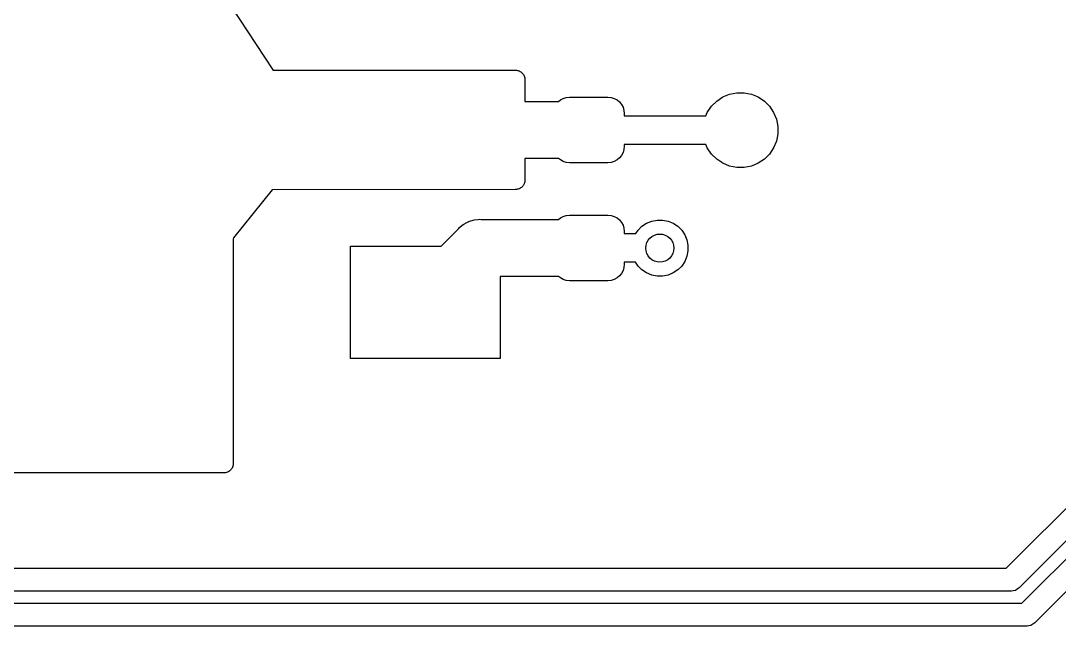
# Model space of a CAD drawing. Extents: x -66 to 211, y -177 to 13.
# Drawn here: x 113.34 to 127.21, y -91.68 to -83.59 of the extents above; entities that cross this region are included whole.
import ezdxf

# ---------------------------------------------------------------- set-up
doc = ezdxf.new("R2010")
doc.units = 0
doc.layers.add('BLACK', color=7, linetype='CONTINUOUS')

msp = doc.modelspace()

# ---------------------------------------------------------------- linework, layer by layer
at = {"layer": 'BLACK', "linetype": 'CONTINUOUS'}
for p, q in [((126.505, -90.9041), (135.848, -81.5611)), ((136.024, -81.8159), (126.681, -91.1589)), ((126.713, -91.3714), (136.051, -82.0335)), ((136.227, -82.2884), (126.89, -91.6263)), ((116.155, -83.4059), (116.71, -84.2491)), ((116.71, -84.2491), (116.713, -84.2537)), ((116.713, -84.2537), (116.719, -84.2543)), ((116.719, -84.2543), (119.951, -84.2543)), ((119.951, -84.2543), (119.952, -84.2543)), ((119.952, -84.2543), (119.952, -84.2543)), ((119.952, -84.2543), (119.952, -84.2543)), ((119.952, -84.2543), (119.953, -84.2544)), ((119.953, -84.2544), (119.965, -84.2557)), ((119.965, -84.2557), (119.977, -84.2569)), ((119.977, -84.2569), (119.977, -84.2571)), ((119.977, -84.2571), (119.978, -84.2571)), ((119.978, -84.2571), (119.989, -84.2607)), ((119.989, -84.2607), (120.001, -84.2643)), ((120.001, -84.2643), (120.001, -84.2645)), ((120.001, -84.2645), (120.002, -84.2646)), ((120.002, -84.2646), (120.012, -84.2704)), ((120.012, -84.2704), (120.023, -84.2761)), ((120.023, -84.2761), (120.023, -84.2763)), ((120.023, -84.2763), (120.023, -84.2766)), ((120.023, -84.2766), (120.032, -84.2842)), ((120.032, -84.2842), (120.042, -84.2919)), ((120.042, -84.2919), (120.042, -84.2922)), ((120.042, -84.2922), (120.042, -84.2925)), ((120.042, -84.2925), (120.05, -84.3017)), ((120.05, -84.3017), (120.057, -84.3111)), ((120.057, -84.3111), (120.057, -84.3115)), ((120.057, -84.3115), (120.058, -84.3118)), ((120.058, -84.3118), (120.063, -84.3224)), ((120.063, -84.3224), (120.069, -84.3329)), ((120.069, -84.3329), (120.069, -84.3334)), ((120.069, -84.3334), (120.069, -84.3338)), ((120.069, -84.3338), (120.073, -84.3452)), ((120.073, -84.3452), (120.076, -84.3567)), ((120.076, -84.3567), (120.076, -84.3571)), ((120.076, -84.3571), (120.076, -84.3575)), ((120.076, -84.3575), (120.077, -84.3694)), ((120.077, -84.3694), (120.078, -84.3813)), ((120.078, -84.3813), (120.078, -84.6708)), ((122.719, -84.6113), (122.81, -84.5737)), ((122.81, -84.5737), (122.907, -84.5544)), ((122.907, -84.5544), (123.006, -84.5544)), ((123.006, -84.5544), (123.102, -84.5737)), ((123.102, -84.5737), (123.193, -84.6113)), ((120.078, -84.6708), (120.528, -84.6708)), ((120.528, -84.6708), (120.552, -84.6512)), ((120.552, -84.6512), (120.589, -84.631)), ((120.589, -84.631), (120.63, -84.6185)), ((120.63, -84.6185), (120.673, -84.6143)), ((120.673, -84.6143), (121.186, -84.6143)), ((121.186, -84.6143), (121.228, -84.6185)), ((121.228, -84.6185), (121.269, -84.631)), ((121.269, -84.631), (121.307, -84.6512)), ((121.307, -84.6512), (121.34, -84.6784)), ((121.34, -84.6784), (121.368, -84.7115)), ((121.368, -84.7115), (121.388, -84.7493)), ((122.568, -84.7357), (122.638, -84.6661)), ((122.638, -84.6661), (122.719, -84.6113)), ((123.193, -84.6113), (123.275, -84.6661)), ((123.275, -84.6661), (123.345, -84.7357)), ((121.388, -84.7493), (121.4, -84.7904)), ((121.4, -84.7904), (121.404, -84.8331)), ((121.404, -84.8331), (121.404, -84.8639)), ((121.404, -84.8639), (122.494, -84.8639)), ((122.494, -84.8639), (122.513, -84.8176)), ((122.513, -84.8176), (122.568, -84.7357)), ((123.345, -84.7357), (123.399, -84.8176)), ((123.399, -84.8176), (123.437, -84.9086)), ((123.437, -84.9086), (123.456, -85.0052)), ((123.456, -85.0052), (123.456, -85.1037)), ((123.456, -85.1037), (123.437, -85.2003)), ((121.404, -85.2706), (121.4, -85.3132)), ((122.494, -85.2449), (121.404, -85.2449)), ((121.404, -85.2449), (121.404, -85.2706)), ((122.513, -85.2913), (122.494, -85.2449)), ((123.437, -85.2003), (123.399, -85.2913)), ((121.368, -85.3921), (121.34, -85.4252)), ((121.388, -85.3543), (121.368, -85.3921)), ((121.4, -85.3132), (121.388, -85.3543)), ((122.568, -85.3732), (122.513, -85.2913)), ((122.638, -85.4428), (122.568, -85.3732)), ((123.345, -85.3732), (123.275, -85.4428)), ((123.399, -85.2913), (123.345, -85.3732)), ((120.528, -85.4328), (120.078, -85.4328)), ((120.078, -85.4328), (120.078, -85.72)), ((120.552, -85.4524), (120.528, -85.4328)), ((120.589, -85.4726), (120.552, -85.4524)), ((120.63, -85.4851), (120.589, -85.4726)), ((120.673, -85.4893), (120.63, -85.4851)), ((121.186, -85.4893), (120.673, -85.4893)), ((121.228, -85.4851), (121.186, -85.4893)), ((121.269, -85.4726), (121.228, -85.4851)), ((121.307, -85.4524), (121.269, -85.4726)), ((121.34, -85.4252), (121.307, -85.4524)), ((122.719, -85.4975), (122.638, -85.4428)), ((122.81, -85.5352), (122.719, -85.4975)), ((122.907, -85.5544), (122.81, -85.5352)), ((123.006, -85.5544), (122.907, -85.5544)), ((123.102, -85.5352), (123.006, -85.5544)), ((123.193, -85.4975), (123.102, -85.5352)), ((123.275, -85.4428), (123.193, -85.4975)), ((119.999, -85.8378), (119.988, -85.8411)), ((120, -85.8375), (119.999, -85.8378)), ((120.011, -85.8318), (120, -85.8374)), ((120, -85.8374), (120, -85.8375)), ((120.021, -85.8263), (120.011, -85.8318)), ((120.022, -85.8257), (120.021, -85.826)), ((120.021, -85.826), (120.021, -85.8263)), ((120.031, -85.8182), (120.022, -85.8257)), ((120.04, -85.8108), (120.031, -85.8182)), ((120.041, -85.8104), (120.04, -85.8108)), ((120.049, -85.8008), (120.041, -85.8101)), ((120.041, -85.8101), (120.041, -85.8104)), ((120.056, -85.7918), (120.049, -85.8008)), ((120.057, -85.7913), (120.056, -85.7918)), ((120.063, -85.7804), (120.057, -85.791)), ((120.057, -85.791), (120.057, -85.7913)), ((120.068, -85.77), (120.063, -85.7804)), ((120.069, -85.7691), (120.068, -85.7696)), ((120.068, -85.7696), (120.068, -85.77)), ((120.072, -85.7578), (120.069, -85.7691)), ((120.076, -85.7464), (120.072, -85.7578)), ((120.077, -85.7336), (120.076, -85.7455)), ((120.076, -85.7455), (120.076, -85.7459)), ((120.076, -85.7459), (120.076, -85.7464)), ((120.078, -85.7218), (120.077, -85.7336)), ((120.078, -85.72), (120.078, -85.7208)), ((120.078, -85.7208), (120.078, -85.7208)), ((120.078, -85.7208), (120.078, -85.7208)), ((120.078, -85.7208), (120.078, -85.7218)), ((116.703, -85.8521), (116.186, -86.4923)), ((116.704, -85.8517), (116.703, -85.8521)), ((116.706, -85.85), (116.704, -85.8517)), ((116.712, -85.8495), (116.706, -85.85)), ((119.952, -85.847), (116.712, -85.8495)), ((119.963, -85.8458), (119.952, -85.847)), ((119.975, -85.8448), (119.963, -85.8458)), ((119.976, -85.8446), (119.975, -85.8448)), ((119.988, -85.8411), (119.976, -85.8446)), ((119.976, -85.8446), (119.976, -85.8446)), ((119.327, -86.2731), (119.398, -86.2513)), ((119.398, -86.2513), (119.454, -86.2458)), ((119.454, -86.2458), (119.473, -86.244)), ((119.454, -86.2458), (119.454, -86.2458)), ((119.473, -86.244), (119.492, -86.2458)), ((119.492, -86.2458), (120.528, -86.2458)), ((120.528, -86.2458), (120.552, -86.2262)), ((120.552, -86.2262), (120.589, -86.206)), ((120.589, -86.206), (120.63, -86.1935)), ((120.63, -86.1935), (120.673, -86.1893)), ((120.673, -86.1893), (121.186, -86.1893)), ((121.186, -86.1893), (121.228, -86.1935)), ((121.228, -86.1935), (121.269, -86.206)), ((121.269, -86.206), (121.307, -86.2262)), ((121.307, -86.2262), (121.34, -86.2534)), ((121.34, -86.2534), (121.368, -86.2865)), ((121.77, -86.2687), (121.842, -86.2542)), ((121.842, -86.2542), (121.916, -86.2542)), ((121.916, -86.2542), (121.989, -86.2687)), ((118.959, -86.6019), (119.19, -86.3706)), ((119.19, -86.3706), (119.202, -86.3561)), ((119.202, -86.3561), (119.241, -86.3243)), ((119.241, -86.3243), (119.26, -86.3085)), ((119.26, -86.3085), (119.294, -86.2904)), ((119.294, -86.2904), (119.327, -86.2731)), ((121.368, -86.2865), (121.388, -86.3243)), ((121.388, -86.3243), (121.4, -86.3654)), ((121.4, -86.3654), (121.404, -86.4081)), ((121.557, -86.4363), (121.588, -86.3902)), ((121.588, -86.3902), (121.64, -86.338)), ((121.64, -86.338), (121.702, -86.2969)), ((121.702, -86.2969), (121.77, -86.2687)), ((121.989, -86.2687), (122.057, -86.2969)), ((122.057, -86.2969), (122.118, -86.338)), ((122.118, -86.338), (122.171, -86.3902)), ((122.171, -86.3902), (122.212, -86.4516)), ((116.184, -86.496), (116.182, -86.5063)), ((116.182, -86.5063), (116.182, -89.5045)), ((116.186, -86.4923), (116.184, -86.496)), ((121.404, -86.4081), (121.404, -86.4363)), ((121.404, -86.4363), (121.557, -86.4363)), ((122.212, -86.4516), (122.24, -86.5199)), ((122.24, -86.5199), (122.254, -86.5923)), ((117.748, -88.1019), (117.748, -86.6019)), ((117.748, -86.6019), (118.959, -86.6019)), ((122.254, -86.6662), (122.24, -86.7386)), ((122.254, -86.5923), (122.254, -86.6662)), ((122.212, -86.8069), (122.171, -86.8683)), ((122.24, -86.7386), (122.212, -86.8069)), ((121.388, -86.9293), (121.368, -86.9671)), ((121.4, -86.8882), (121.388, -86.9293)), ((121.404, -86.8456), (121.4, -86.8882)), ((121.554, -86.8173), (121.404, -86.8173)), ((121.404, -86.8173), (121.404, -86.8456)), ((121.588, -86.8683), (121.554, -86.8173)), ((121.64, -86.9205), (121.588, -86.8683)), ((121.702, -86.9616), (121.64, -86.9205)), ((122.118, -86.9205), (122.057, -86.9616)), ((122.171, -86.8683), (122.118, -86.9205)), ((120.528, -87.0078), (119.748, -87.0078)), ((119.748, -87.0078), (119.748, -88.1019)), ((120.552, -87.0274), (120.528, -87.0078)), ((120.589, -87.0476), (120.552, -87.0274)), ((120.63, -87.0601), (120.589, -87.0476)), ((120.673, -87.0643), (120.63, -87.0601)), ((121.186, -87.0643), (120.673, -87.0643)), ((121.228, -87.0601), (121.186, -87.0643)), ((121.269, -87.0476), (121.228, -87.0601)), ((121.307, -87.0274), (121.269, -87.0476)), ((121.34, -87.0002), (121.307, -87.0274)), ((121.368, -86.9671), (121.34, -87.0002)), ((121.77, -86.9898), (121.702, -86.9616)), ((121.842, -87.0042), (121.77, -86.9898)), ((121.916, -87.0042), (121.842, -87.0042)), ((121.989, -86.9898), (121.916, -87.0042)), ((122.057, -86.9616), (121.989, -86.9898)), ((119.748, -88.1019), (117.748, -88.1019)), ((116.16, -89.5763), (116.152, -89.5854)), ((116.166, -89.565), (116.16, -89.5755)), ((116.16, -89.5755), (116.16, -89.5759)), ((116.16, -89.5759), (116.16, -89.5763)), ((116.172, -89.5546), (116.166, -89.565)), ((116.176, -89.5423), (116.172, -89.5537)), ((116.172, -89.5537), (116.172, -89.5541)), ((116.172, -89.5541), (116.172, -89.5546)), ((116.179, -89.5309), (116.176, -89.5423)), ((116.18, -89.5301), (116.179, -89.5305)), ((116.179, -89.5305), (116.179, -89.5309)), ((116.181, -89.5182), (116.18, -89.5301)), ((116.182, -89.5063), (116.181, -89.5182)), ((116.182, -89.5045), (116.182, -89.5054)), ((116.182, -89.5054), (116.182, -89.5054)), ((116.182, -89.5054), (116.182, -89.5054)), ((116.182, -89.5054), (116.182, -89.5063)), ((116.055, -89.6315), (107.759, -89.6315)), ((116.067, -89.6304), (116.055, -89.6315)), ((116.079, -89.6293), (116.067, -89.6304)), ((116.08, -89.6291), (116.079, -89.6291)), ((116.079, -89.6291), (116.079, -89.6293)), ((116.091, -89.6256), (116.08, -89.6291)), ((116.103, -89.6223), (116.091, -89.6256)), ((116.104, -89.6219), (116.103, -89.6221)), ((116.103, -89.6221), (116.103, -89.6223)), ((116.114, -89.6163), (116.104, -89.6219)), ((116.125, -89.6108), (116.114, -89.6163)), ((116.135, -89.6027), (116.125, -89.6103)), ((116.125, -89.6103), (116.125, -89.6105)), ((116.125, -89.6105), (116.125, -89.6108)), ((116.144, -89.5953), (116.135, -89.6027)), ((116.145, -89.5946), (116.144, -89.5949)), ((116.144, -89.5949), (116.144, -89.5953)), ((116.152, -89.5854), (116.145, -89.5946)), ((82.4988, -90.9041), (126.505, -90.9041)), ((126.561, -91.2089), (82.4432, -91.2089)), ((126.568, -91.2096), (126.561, -91.2089)), ((126.576, -91.2089), (126.568, -91.2096)), ((126.598, -91.2067), (126.576, -91.2089)), ((126.576, -91.2089), (126.576, -91.2089)), ((126.627, -91.1979), (126.598, -91.2067)), ((126.653, -91.1838), (126.627, -91.1979)), ((126.676, -91.1647), (126.653, -91.1838)), ((126.681, -91.1589), (126.676, -91.1647)), ((82.2982, -91.3714), (126.713, -91.3714)), ((126.862, -91.6511), (126.835, -91.6653)), ((126.885, -91.6321), (126.862, -91.6511)), ((126.89, -91.6263), (126.885, -91.6321)), ((126.769, -91.6762), (82.2425, -91.6762)), ((126.776, -91.677), (126.769, -91.6762)), ((126.784, -91.6762), (126.776, -91.677)), ((126.806, -91.674), (126.784, -91.6762)), ((126.784, -91.6762), (126.784, -91.6762)), ((126.835, -91.6653), (126.806, -91.674))]:
    msp.add_line(p, q, dxfattribs=at)
at = {"layer": 'BLACK'}
msp.add_circle((121.879, -86.6292), 0.1875, dxfattribs=at)

doc.saveas('drawing.dxf')
